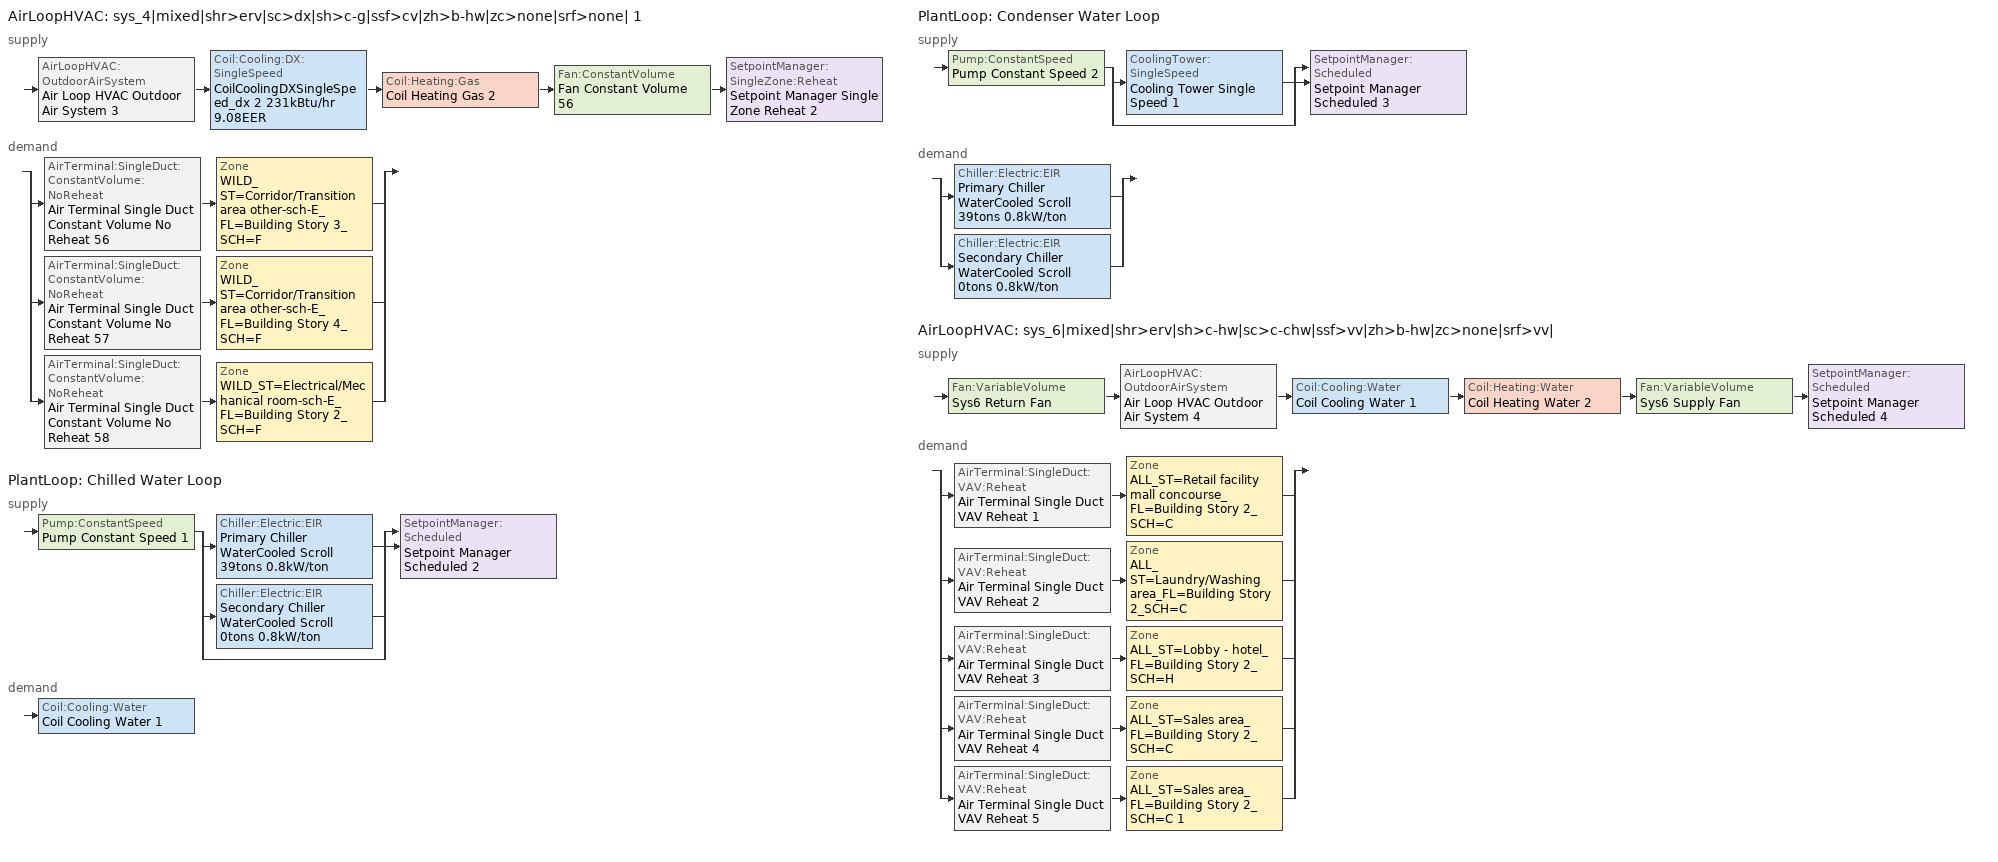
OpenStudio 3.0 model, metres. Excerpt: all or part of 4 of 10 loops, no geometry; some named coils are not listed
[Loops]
AirLoopHVAC 'sys_4|mixed|shr>erv|sc>dx|sh>c-g|ssf>cv|zh>b-hw|zc>none|srf>none| 1'
 supply: AirLoopHVAC:OutdoorAirSystem 'Air Loop HVAC Outdoor Air System 3' > Coil:Cooling:DX:SingleSpeed 'CoilCoolingDXSingleSpeed_dx 2 231kBtu/hr 9.08EER' > Coil:Heating:Gas 'Coil Heating Gas 2' > Fan:ConstantVolume 'Fan Constant Volume 56' > SetpointManager:SingleZone:Reheat 'Setpoint Manager Single Zone Reheat 2'
 demand: split
  | AirTerminal:SingleDuct:ConstantVolume:NoReheat 'Air Terminal Single Duct Constant Volume No Reheat 56' > Zone 'WILD_ST=Corridor/Transition area other-sch-E_FL=Building Story 3_SCH=F'
  | AirTerminal:SingleDuct:ConstantVolume:NoReheat 'Air Terminal Single Duct Constant Volume No Reheat 57' > Zone 'WILD_ST=Corridor/Transition area other-sch-E_FL=Building Story 4_SCH=F'
  | AirTerminal:SingleDuct:ConstantVolume:NoReheat 'Air Terminal Single Duct Constant Volume No Reheat 58' > Zone 'WILD_ST=Electrical/Mechanical room-sch-E_FL=Building Story 2_SCH=F'
PlantLoop 'Chilled Water Loop'
 supply: Pump:ConstantSpeed 'Pump Constant Speed 1' > split
  | Chiller:Electric:EIR 'Primary Chiller WaterCooled Scroll 39tons 0.8kW/ton'
  | Chiller:Electric:EIR 'Secondary Chiller WaterCooled Scroll 0tons 0.8kW/ton'
  | bypass
  join > SetpointManager:Scheduled 'Setpoint Manager Scheduled 2'
 demand: Coil:Cooling:Water 'Coil Cooling Water 1'
PlantLoop 'Condenser Water Loop'
 supply: Pump:ConstantSpeed 'Pump Constant Speed 2' > split
  | CoolingTower:SingleSpeed 'Cooling Tower Single Speed 1'
  | bypass
  join > SetpointManager:Scheduled 'Setpoint Manager Scheduled 3'
 demand: split
  | Chiller:Electric:EIR 'Primary Chiller WaterCooled Scroll 39tons 0.8kW/ton'
  | Chiller:Electric:EIR 'Secondary Chiller WaterCooled Scroll 0tons 0.8kW/ton'
AirLoopHVAC 'sys_6|mixed|shr>erv|sh>c-hw|sc>c-chw|ssf>vv|zh>b-hw|zc>none|srf>vv|'
 supply: Fan:VariableVolume 'Sys6 Return Fan' > AirLoopHVAC:OutdoorAirSystem 'Air Loop HVAC Outdoor Air System 4' > Coil:Cooling:Water 'Coil Cooling Water 1' > Coil:Heating:Water 'Coil Heating Water 2' > Fan:VariableVolume 'Sys6 Supply Fan' > SetpointManager:Scheduled 'Setpoint Manager Scheduled 4'
 demand: split
  | AirTerminal:SingleDuct:VAV:Reheat 'Air Terminal Single Duct VAV Reheat 1' > Zone 'ALL_ST=Retail facility mall concourse_FL=Building Story 2_SCH=C'
  | AirTerminal:SingleDuct:VAV:Reheat 'Air Terminal Single Duct VAV Reheat 2' > Zone 'ALL_ST=Laundry/Washing area_FL=Building Story 2_SCH=C'
  | AirTerminal:SingleDuct:VAV:Reheat 'Air Terminal Single Duct VAV Reheat 3' > Zone 'ALL_ST=Lobby - hotel_FL=Building Story 2_SCH=H'
  | AirTerminal:SingleDuct:VAV:Reheat 'Air Terminal Single Duct VAV Reheat 4' > Zone 'ALL_ST=Sales area_FL=Building Story 2_SCH=C'
  | AirTerminal:SingleDuct:VAV:Reheat 'Air Terminal Single Duct VAV Reheat 5' > Zone 'ALL_ST=Sales area_FL=Building Story 2_SCH=C 1'
[Sizing:Zone] Zone Cooling Design Supply Air Temperature Input Method=SupplyAirTemperature; Zone Cooling Design Supply Air Temperature {C}=13; Zone Cooling Design Supply Air Temperature Difference {deltaC}=11.11; Zone Heating Design Supply Air Temperature Input Method=SupplyAirTemperature; Zone Heating Design Supply Air Temperature {C}=43; Zone Heating Design Supply Air Temperature Difference {deltaC}=11.11; Zone Cooling Design Supply Air Humidity Ratio {kg-H2O/kg-air}=0.0085; Zone Heating Design Supply Air Humidity Ratio {kg-H2O/kg-air}=0.008; Zone Heating Sizing Factor=1.3; Zone Cooling Sizing Factor=1.1; Cooling Design Air Flow Method=DesignDay; Heating Design Air Flow Method=DesignDay; Account for Dedicated Outdoor Air System=No; Dedicated Outdoor Air System Control Strategy=NeutralSupplyAir; Dedicated Outdoor Air Low Setpoint Temperature for Design {C}=autosize; Dedicated Outdoor Air High Setpoint Temperature for Design {C}=autosize
ALL_ST=Laundry/Washing area_FL=Building Story 2_SCH=C; ALL_ST=Lobby - hotel_FL=Building Story 2_SCH=H; ALL_ST=Sales area_FL=Building Story 2_SCH=C; ALL_ST=Retail facility mall concourse_FL=Building Story 2_SCH=C; ALL_ST=Sales area_FL=Building Story 2_SCH=C 1; WILD_ST=Corridor/Transition area other-sch-E_FL=Building Story 3_SCH=F; WILD_ST=Corridor/Transition area other-sch-E_FL=Building Story 4_SCH=F; WILD_ST=Electrical/Mechanical room-sch-E_FL=Building Story 2_SCH=F
[Zone equipment]
ALL_ST=Laundry/Washing area_FL=Building Story 2_SCH=C: Air Terminal Single Duct VAV Reheat 2, Zone HVAC Baseboard Convective Water 60
ALL_ST=Lobby - hotel_FL=Building Story 2_SCH=H: Air Terminal Single Duct VAV Reheat 3, Zone HVAC Baseboard Convective Water 61
ALL_ST=Sales area_FL=Building Story 2_SCH=C: Air Terminal Single Duct VAV Reheat 4, Zone HVAC Baseboard Convective Water 62
ALL_ST=Retail facility mall concourse_FL=Building Story 2_SCH=C: Air Terminal Single Duct VAV Reheat 1, Zone HVAC Baseboard Convective Water 59
ALL_ST=Sales area_FL=Building Story 2_SCH=C 1: Air Terminal Single Duct VAV Reheat 5, Zone HVAC Baseboard Convective Water 63
WILD_ST=Corridor/Transition area other-sch-E_FL=Building Story 3_SCH=F: Air Terminal Single Duct Constant Volume No Reheat 56, Zone HVAC Baseboard Convective Water 56
WILD_ST=Corridor/Transition area other-sch-E_FL=Building Story 4_SCH=F: Air Terminal Single Duct Constant Volume No Reheat 57, Zone HVAC Baseboard Convective Water 57
WILD_ST=Electrical/Mechanical room-sch-E_FL=Building Story 2_SCH=F: Air Terminal Single Duct Constant Volume No Reheat 58, Zone HVAC Baseboard Convective Water 58
[PlantLoop] Glycol Concentration=0; Plant Loop Volume {m3}=Autocalculate; Load Distribution Scheme=Optimal
Chilled Water Loop; Condenser Water Loop
[Sizing:Plant] Loop Design Temperature Difference {deltaC}=6; Sizing Option=NonCoincident; Zone Timesteps in Averaging Window=1; Coincident Sizing Factor Mode=None
Name | Loop Type | Design Loop Exit Temperature {C}
Chilled Water Loop | Cooling | 7
Condenser Water Loop | Condenser | 29
[AirLoopHVAC] Design Supply Air Flow Rate {m3/s}=AutoSize
Name | Availability Schedule
sys_4|mixed|shr>erv|sc>dx|sh>c-g|ssf>cv|zh>b-hw|zc>none|srf>none| 1 | sys_4|mixed|shr>none|sc>dx|sh>c-g|ssf>cv|zh>b-hw|zc>none|srf>none| 1 Occ Sch
sys_6|mixed|shr>erv|sh>c-hw|sc>c-chw|ssf>vv|zh>b-hw|zc>none|srf>vv| | sys_6|mixed|shr>none|sh>c-hw|sc>c-chw|ssf>vv|zh>b-hw|zc>none|srf>vv| Occ Sch
[Sizing:System] Type of Load to Size On=Sensible; Design Outdoor Air Flow Rate {m3/s}=Autosize; Preheat Design Temperature {C}=7; Preheat Design Humidity Ratio {kg-H2O/kg-Air}=0.008; Precool Design Humidity Ratio {kg-H2O/kg-Air}=0.008; Central Cooling Design Supply Air Temperature {C}=13; Sizing Option=NonCoincident; 100% Outdoor Air in Cooling=No; 100% Outdoor Air in Heating=No; Central Cooling Design Supply Air Humidity Ratio {kg-H2O/kg-Air}=0.0085; Central Heating Design Supply Air Humidity Ratio {kg-H2O/kg-Air}=0.008; Cooling Design Air Flow Method=DesignDay; Cooling Design Air Flow Rate {m3/s}=0; Heating Design Air Flow Method=DesignDay; Heating Design Air Flow Rate {m3/s}=0; System Outdoor Air Method=ZoneSum; Zone Maximum Outdoor Air Fraction=1; Cooling Supply Air Flow Rate Per Floor Area {m3/s-m2}=0.00996765; Cooling Fraction of Autosized Cooling Supply Air Flow Rate=1; Cooling Supply Air Flow Rate Per Unit Cooling Capacity {m3/s-W}=3.94755e-05; Heating Supply Air Flow Rate Per Floor Area {m3/s-m2}=0.00996765; Heating Fraction of Autosized Heating Supply Air Flow Rate=1; Heating Fraction of Autosized Cooling Supply Air Flow Rate=1; Heating Supply Air Flow Rate Per Unit Heating Capacity {m3/s-W}=3.15882e-05; Cooling Design Capacity Method=CoolingDesignCapacity; Cooling Design Capacity {W}=autosize; Cooling Design Capacity Per Floor Area {W/m2}=234.7; Fraction of Autosized Cooling Design Capacity=1; Heating Design Capacity Method=HeatingDesignCapacity; Heating Design Capacity {W}=autosize; Heating Design Capacity Per Floor Area {W/m2}=157; Fraction of Autosized Heating Design Capacity=1; Central Cooling Capacity Control Method=OnOff
Name | Central Heating Maximum System Air Flow Ratio | Precool Design Temperature {C} | Central Heating Design Supply Air Temperature {C}
sys_4|mixed|shr>erv|sc>dx|sh>c-g|ssf>cv|zh>b-hw|zc>none|srf>none| 1 | 1 | 13 | 43
sys_6|mixed|shr>erv|sh>c-hw|sc>c-chw|ssf>vv|zh>b-hw|zc>none|srf>vv| | 0.3 | 12.8 | 13.1
[Fan:ConstantVolume]
Fan Constant Volume 56: Availability Schedule=Always On Discrete; Fan Total Efficiency=0.39975; Pressure Rise {Pa}=640; Maximum Flow Rate {m3/s}=AutoSize; Motor Efficiency=0.615
[Coil:Cooling:DX:SingleSpeed]
CoilCoolingDXSingleSpeed_dx 2 231kBtu/hr 9.08EER: Availability Schedule=Always On Discrete; Rated Total Cooling Capacity {W}=autosize; Rated Sensible Heat Ratio=autosize; Rated COP {W/W}=3.15956; Rated Air Flow Rate {m3/s}=autosize; Rated Evaporator Fan Power Per Volume Flow Rate {W/(m3/s)}=773.3; Total Cooling Capacity Function of Temperature Curve=DXCOOL-NECB2011-REF-CAPFT; Total Cooling Capacity Function of Flow Fraction Curve=DXCOOL-NECB2011-REF-CAPFFLOW; Energy Input Ratio Function of Temperature Curve=DXCOOL-NECB2011-REF-COOLEIRFT; Energy Input Ratio Function of Flow Fraction Curve=DXCOOL-NECB2011-REF-COOLEIRFFLOW; Part Load Fraction Correlation Curve=DXCOOL-NECB2011-REF-COOLPLFFPLR; Minimum Outdoor Dry-Bulb Temperature for Compressor Operation {C}=-25; Condenser Type=AirCooled; Evaporative Condenser Effectiveness=0; Evaporative Condenser Air Flow Rate {m3/s}=Autosize; Evaporative Condenser Pump Rated Power Consumption {W}=Autosize; Crankcase Heater Capacity {W}=0; Maximum Outdoor Dry-Bulb Temperature for Crankcase Heater Operation {C}=0; Basin Heater Capacity {W/K}=0; Basin Heater Setpoint Temperature {C}=10
[Controller:OutdoorAir] Minimum Outdoor Air Flow Rate {m3/s}=autosize; Maximum Outdoor Air Flow Rate {m3/s}=Autosize; Economizer Control Type=DifferentialEnthalpy; Economizer Control Action Type=ModulateFlow; Lockout Type=NoLockout; Minimum Limit Type=FixedMinimum; High Humidity Control=No; Heat Recovery Bypass Control Type=BypassWhenOAFlowGreaterThanMinimum
Name | Minimum Outdoor Air Schedule | Controller Mechanical Ventilation
Controller Outdoor Air 3 | sys_4|mixed|shr>none|sc>dx|sh>c-g|ssf>cv|zh>b-hw|zc>none|srf>none| 1 Occ Sch | Controller Mechanical Ventilation 3
Controller Outdoor Air 4 | sys_6|mixed|shr>none|sh>c-hw|sc>c-chw|ssf>vv|zh>b-hw|zc>none|srf>vv| Occ Sch | Controller Mechanical Ventilation 4
[Controller:MechanicalVentilation] Availability Schedule=Always On Discrete; System Outdoor Air Method=ZoneSum
Controller Mechanical Ventilation 3; Controller Mechanical Ventilation 4
[AirLoopHVAC:OutdoorAirSystem]
Name | Controller
Air Loop HVAC Outdoor Air System 3 | Controller Outdoor Air 3
Air Loop HVAC Outdoor Air System 4 | Controller Outdoor Air 4
[Controller:WaterCoil]
Controller Water Coil 3: Water Coil=Coil Cooling Water 1; Action=Reverse; Minimum Actuated Flow {m3/s}=0
[SetpointManager:Scheduled] Control Variable=Temperature
Name | Schedule
Setpoint Manager Scheduled 2 | CHW Temp
Setpoint Manager Scheduled 3 | CW Temp
Setpoint Manager Scheduled 4 | Supply Air Temp
[AirTerminal:SingleDuct:ConstantVolume:NoReheat] Availability Schedule=Always On Discrete; Maximum Air Flow Rate {m3/s}=AutoSize
Air Terminal Single Duct Constant Volume No Reheat 56; Air Terminal Single Duct Constant Volume No Reheat 57; Air Terminal Single Duct Constant Volume No Reheat 58
[Coil:Heating:Gas]
Coil Heating Gas 2: Availability Schedule=Always On Discrete; Gas Burner Efficiency=0.81; Nominal Capacity {W}=AutoSize; Parasitic Electric Load {W}=0; Part Load Fraction Correlation Curve=FURNACE-EFFPLR-NECB2011; Parasitic Gas Load {W}=0
[SetpointManager:SingleZone:Reheat]
Setpoint Manager Single Zone Reheat 2: Minimum Supply Air Temperature {C}=13; Maximum Supply Air Temperature {C}=43; Control Zone=WILD_ST=Corridor/Transition area other-sch-E_FL=Building Story 3_SCH=F
[Pump:ConstantSpeed] Rated Flow Rate {m3/s}=autosize; Rated Pump Head {Pa}=179352; Rated Power Consumption {W}=autosize; Fraction of Motor Inefficiencies to Fluid Stream=0; Pump Control Type=Intermittent; Design Power Sizing Method=PowerPerFlowPerPressure; Design Electric Power per Unit Flow Rate {W/(m3/s)}=348701.1
Name | Motor Efficiency | Design Shaft Power per Unit Flow Rate per Unit Head {W-s/m3-Pa}
Pump Constant Speed 1 | 0.865 | 1.69342
Pump Constant Speed 2 | 0.895 | 1.50185
[Chiller:Electric:EIR] Reference COP {W/W}=4.5032; Reference Chilled Water Flow Rate {m3/s}=Autosize; Cooling Capacity Function of Temperature Curve=WaterCooled_Scroll_CAPFT_NECB2011; Electric Input to Cooling Output Ratio Function of Temperature Curve=WaterCooled_Scroll_EIRFT_NECB2011; Electric Input to Cooling Output Ratio Function of Part Load Ratio Curve=WaterCooled_Scroll_EIRFPLR_NECB2011; Minimum Part Load Ratio=0.25; Minimum Unloading Ratio=0.25; Condenser Type=WaterCooled; Chiller Flow Mode=LeavingSetpointModulated; Design Heat Recovery Water Flow Rate {m3/s}=Autosize; Sizing Factor=1; Basin Heater Capacity {W/K}=0; Basin Heater Setpoint Temperature {C}=10; Condenser Heat Recovery Relative Capacity Fraction=1
Name | Reference Capacity {W}
Primary Chiller WaterCooled Scroll 39tons 0.8kW/ton | 137923
Secondary Chiller WaterCooled Scroll 0tons 0.8kW/ton | 0.001
[CoolingTower:SingleSpeed]
Cooling Tower Single Speed 1: Design Water Flow Rate {m3/s}=autosize; Design Air Flow Rate {m3/s}=autosize; Fan Power at Design Air Flow Rate {W}=2191.16; U-Factor Times Area Value at Design Air Flow Rate {W/K}=autosize; Air Flow Rate in Free Convection Regime {m3/s}=autosize; U-Factor Times Area Value at Free Convection Air Flow Rate {W/K}=autosize; Performance Input Method=UFactorTimesAreaAndDesignWaterFlowRate; Free Convection Capacity {W}=0; Basin Heater Capacity {W/K}=0; Evaporation Loss Mode=LossFactor; Evaporation Loss Factor {percent/K}=0.2; Drift Loss Percent {percent}=0.008; Blowdown Calculation Mode=ConcentrationRatio; Blowdown Concentration Ratio=3; Capacity Control=FanCycling; Number of Cells=1; Cell Control=MinimalCell; Cell Minimum  Water Flow Rate Fraction=0.33; Cell Maximum Water Flow Rate Fraction=2.5; Sizing Factor=1; Free Convection Air Flow Rate Sizing Factor=0.1; Free Convection U-Factor Times Area Value Sizing Factor=0.1; Heat Rejection Capacity and Nominal Capacity Sizing Ratio=1.25; Free Convection Nominal Capacity Sizing Factor=0.1; Design Inlet Air Dry-Bulb Temperature {C}=35; Design Inlet Air Wet-Bulb Temperature {C}=24; Design Approach Temperature {deltaC}=5; Design Range Temperature {deltaC}=6
[Fan:VariableVolume] Availability Schedule=Always On Discrete; Maximum Flow Rate {m3/s}=Autosize; Fan Power Minimum Flow Rate Input Method=Fraction; Fan Power Minimum Air Flow Rate {m3/s}=0; Motor In Airstream Fraction=1; Fan Power Coefficient 5=0
Name | Fan Total Efficiency | Pressure Rise {Pa} | Fan Power Minimum Flow Fraction | Motor Efficiency | Fan Power Coefficient 1 | Fan Power Coefficient 2 | Fan Power Coefficient 3 | Fan Power Coefficient 4
Sys6 Supply Fan | 0.549965 | 1000 | 0.5 | 0.8461 | -4.1457 | 16.803 | -19.471 | 7.8488
Sys6 Return Fan | 0.299975 | 250 | 0.68 | 0.4615 | -2.4176 | 9.5874 | -11.559 | 5.4009
[Coil:Cooling:Water]
Coil Cooling Water 1: Availability Schedule=Always On Discrete
[AirTerminal:SingleDuct:VAV:Reheat] Availability Schedule=Always On Discrete; Maximum Air Flow Rate {m3/s}=AutoSize; Zone Minimum Air Flow Input Method=Constant; Constant Minimum Air Flow Fraction=0.3; Maximum Hot Water or Steam Flow Rate {m3/s}=AutoSize; Minimum Hot Water or Steam Flow Rate {m3/s}=0; Convergence Tolerance=0.001; Damper Heating Action=Normal; Maximum Flow per Zone Floor Area During Reheat {m3/s-m2}=AutoSize; Maximum Flow Fraction During Reheat=0.5; Maximum Reheat Air Temperature {C}=43; Control For Outdoor Air=No
Name | Fixed Minimum Air Flow Rate {m3/s} | Reheat Coil
Air Terminal Single Duct VAV Reheat 1 | 0.377724 | Coil Heating Water 3
Air Terminal Single Duct VAV Reheat 2 | 0.156079 | Coil Heating Water 4
Air Terminal Single Duct VAV Reheat 3 | 2.61637 | Coil Heating Water 5
Air Terminal Single Duct VAV Reheat 4 | 0.134143 | Coil Heating Water 6
Air Terminal Single Duct VAV Reheat 5 | 0.155338 | Coil Heating Water 7
[Schedule:Constant]
Always On Discrete: Value=1
[Schedule:Ruleset]
Name | Default Day Schedule | Summer Design Day Schedule | Winter Design Day Schedule
CHW Temp | Schedule Day 4
CW Temp | Schedule Day 5
Supply Air Temp | Supply Air Temp Default
sys_4|mixed|shr>none|sc>dx|sh>c-g|ssf>cv|zh>b-hw|zc>none|srf>none| 1 Occ Sch | sys_4|mixed|shr>none|sc>dx|sh>c-g|ssf>cv|zh>b-hw|zc>none|srf>none| 1 Occ Sch Default | sys_4|mixed|shr>none|sc>dx|sh>c-g|ssf>cv|zh>b-hw|zc>none|srf>none| 1 Occ Sch Summer Design Day | sys_4|mixed|shr>none|sc>dx|sh>c-g|ssf>cv|zh>b-hw|zc>none|srf>none| 1 Occ Sch Winter Design Day
sys_6|mixed|shr>none|sh>c-hw|sc>c-chw|ssf>vv|zh>b-hw|zc>none|srf>vv| Occ Sch | sys_6|mixed|shr>none|sh>c-hw|sc>c-chw|ssf>vv|zh>b-hw|zc>none|srf>vv| Occ Sch Default | sys_6|mixed|shr>none|sh>c-hw|sc>c-chw|ssf>vv|zh>b-hw|zc>none|srf>vv| Occ Sch Summer Design Day | sys_6|mixed|shr>none|sh>c-hw|sc>c-chw|ssf>vv|zh>b-hw|zc>none|srf>vv| Occ Sch Winter Design Day
[Schedule:Day]
Schedule Day 4; wkdCHW Temp 1; satCHW Temp 1; sunCHW Temp 1: 1, 0, 7, 2, 0, 7, 3, 0, 7, 4, 0, 7, 5, 0, 7, 6, 0, 7, 7, 0, 7, 8, 0, 7, 9, 0, 7, 10, 0, 7, 11, 0, 7, 12, 0, 7, 13, 0, 7, 14, 0, 7, 15, 0, 7, 16, 0, 7, 17, 0, 7, 18, 0, 7, 19, 0, 7, 20, 0, 7, 21, 0, 7, 22, 0, 7, 23, 0, 7, 24, 0, 7
Schedule Day 5; wkdCW Temp 1; satCW Temp 1; sunCW Temp 1: 1, 0, 29, 2, 0, 29, 3, 0, 29, 4, 0, 29, 5, 0, 29, 6, 0, 29, 7, 0, 29, 8, 0, 29, 9, 0, 29, 10, 0, 29, 11, 0, 29, 12, 0, 29, 13, 0, 29, 14, 0, 29, 15, 0, 29, 16, 0, 29, 17, 0, 29, 18, 0, 29, 19, 0, 29, 20, 0, 29, 21, 0, 29, 22, 0, 29, 23, 0, 29, 24, 0, 29
Supply Air Temp Default: 24, 0, 13
sys_4|mixed|shr>none|sc>dx|sh>c-g|ssf>cv|zh>b-hw|zc>none|srf>none| 1 Occ Sch Default: 10, 0, 1, 16, 0, 0, 24, 0, 1
sys_4|mixed|shr>none|sc>dx|sh>c-g|ssf>cv|zh>b-hw|zc>none|srf>none| 1 Occ Sch Winter Design Day; sys_4|mixed|shr>none|sc>dx|sh>c-g|ssf>cv|zh>b-hw|zc>none|srf>none| 1 Occ Sch Summer Design Day; sys_6|mixed|shr>none|sh>c-hw|sc>c-chw|ssf>vv|zh>b-hw|zc>none|srf>vv| Occ Sch Default; sys_6|mixed|shr>none|sh>c-hw|sc>c-chw|ssf>vv|zh>b-hw|zc>none|srf>vv| Occ Sch Winter Design Day; sys_6|mixed|shr>none|sh>c-hw|sc>c-chw|ssf>vv|zh>b-hw|zc>none|srf>vv| Occ Sch Summer Design Day: 24, 0, 1
[Schedule:Rule] Date Specification Type=DateRange; Start Month=1; Start Day=1; End Month=12; End Day=31
Name | Schedule Ruleset | Rule Order | Day Schedule | Apply Sunday | Apply Monday | Apply Tuesday | Apply Wednesday | Apply Thursday | Apply Friday | Apply Saturday
wkdCHW Temp rule | CHW Temp | 2 | wkdCHW Temp 1 | No | Yes | Yes | Yes | Yes | Yes | No
satCHW Temprule | CHW Temp | 1 | satCHW Temp 1 | No | No | No | No | No | No | Yes
sunCHW Temprule | CHW Temp | 0 | sunCHW Temp 1 | Yes | No | No | No | No | No | No
wkdCW Temp rule | CW Temp | 2 | wkdCW Temp 1 | No | Yes | Yes | Yes | Yes | Yes | No
satCW Temprule | CW Temp | 1 | satCW Temp 1 | No | No | No | No | No | No | Yes
sunCW Temprule | CW Temp | 0 | sunCW Temp 1 | Yes | No | No | No | No | No | No
[Curve:Biquadratic] Minimum Value of y=24
Name | Coefficient1 Constant | Coefficient2 x | Coefficient3 x**2 | Coefficient4 y | Coefficient5 y**2 | Coefficient6 x*y | Minimum Value of x | Maximum Value of x | Maximum Value of y
DXCOOL-NECB2011-REF-CAPFT | 0.867905 | 0.0142459 | 0.00055436 | -0.0075575 | 3.3e-05 | -0.0001918 | 13 | 24 | 46
DXCOOL-NECB2011-REF-COOLEIRFT | 0.114171 | 0.0281822 | -0.0004199 | 0.0214108 | 0.000161028 | -0.000679104 | 13 | 24 | 46
WaterCooled_Scroll_CAPFT_NECB2011 | 0.94418 | 0.0337102 | 9.75564e-05 | -0.00322114 | -4.91832e-05 | -0.000177584 | 5 | 10 | 35
WaterCooled_Scroll_EIRFT_NECB2011 | 0.727393 | -0.0118922 | 0.000541177 | 0.00187934 | 0.000473461 | -0.000711472 | 5 | 10 | 35
[Curve:Quadratic]
Name | Coefficient1 Constant | Coefficient2 x | Coefficient3 x**2 | Minimum Value of x | Maximum Value of x
DXCOOL-NECB2011-REF-CAPFFLOW | 0.8 | 0.2 | 0 | 0.5 | 1.5
DXCOOL-NECB2011-REF-COOLEIRFFLOW | 1.1552 | -0.1808 | 0.0256 | 0.5 | 1.5
WaterCooled_Scroll_EIRFPLR_NECB2011 | 0.04412 | 0.640367 | 0.319555 | 0 | 1
[Curve:Cubic] Maximum Value of x=1
Name | Coefficient1 Constant | Coefficient2 x | Coefficient3 x**2 | Coefficient4 x**3 | Minimum Value of x
DXCOOL-NECB2011-REF-COOLPLFFPLR | 0.0277 | 4.9151 | -8.184 | 4.2702 | 0.7
FURNACE-EFFPLR-NECB2011 | 0.722 | 0.8211 | -1.0396 | 0.5 | 0
